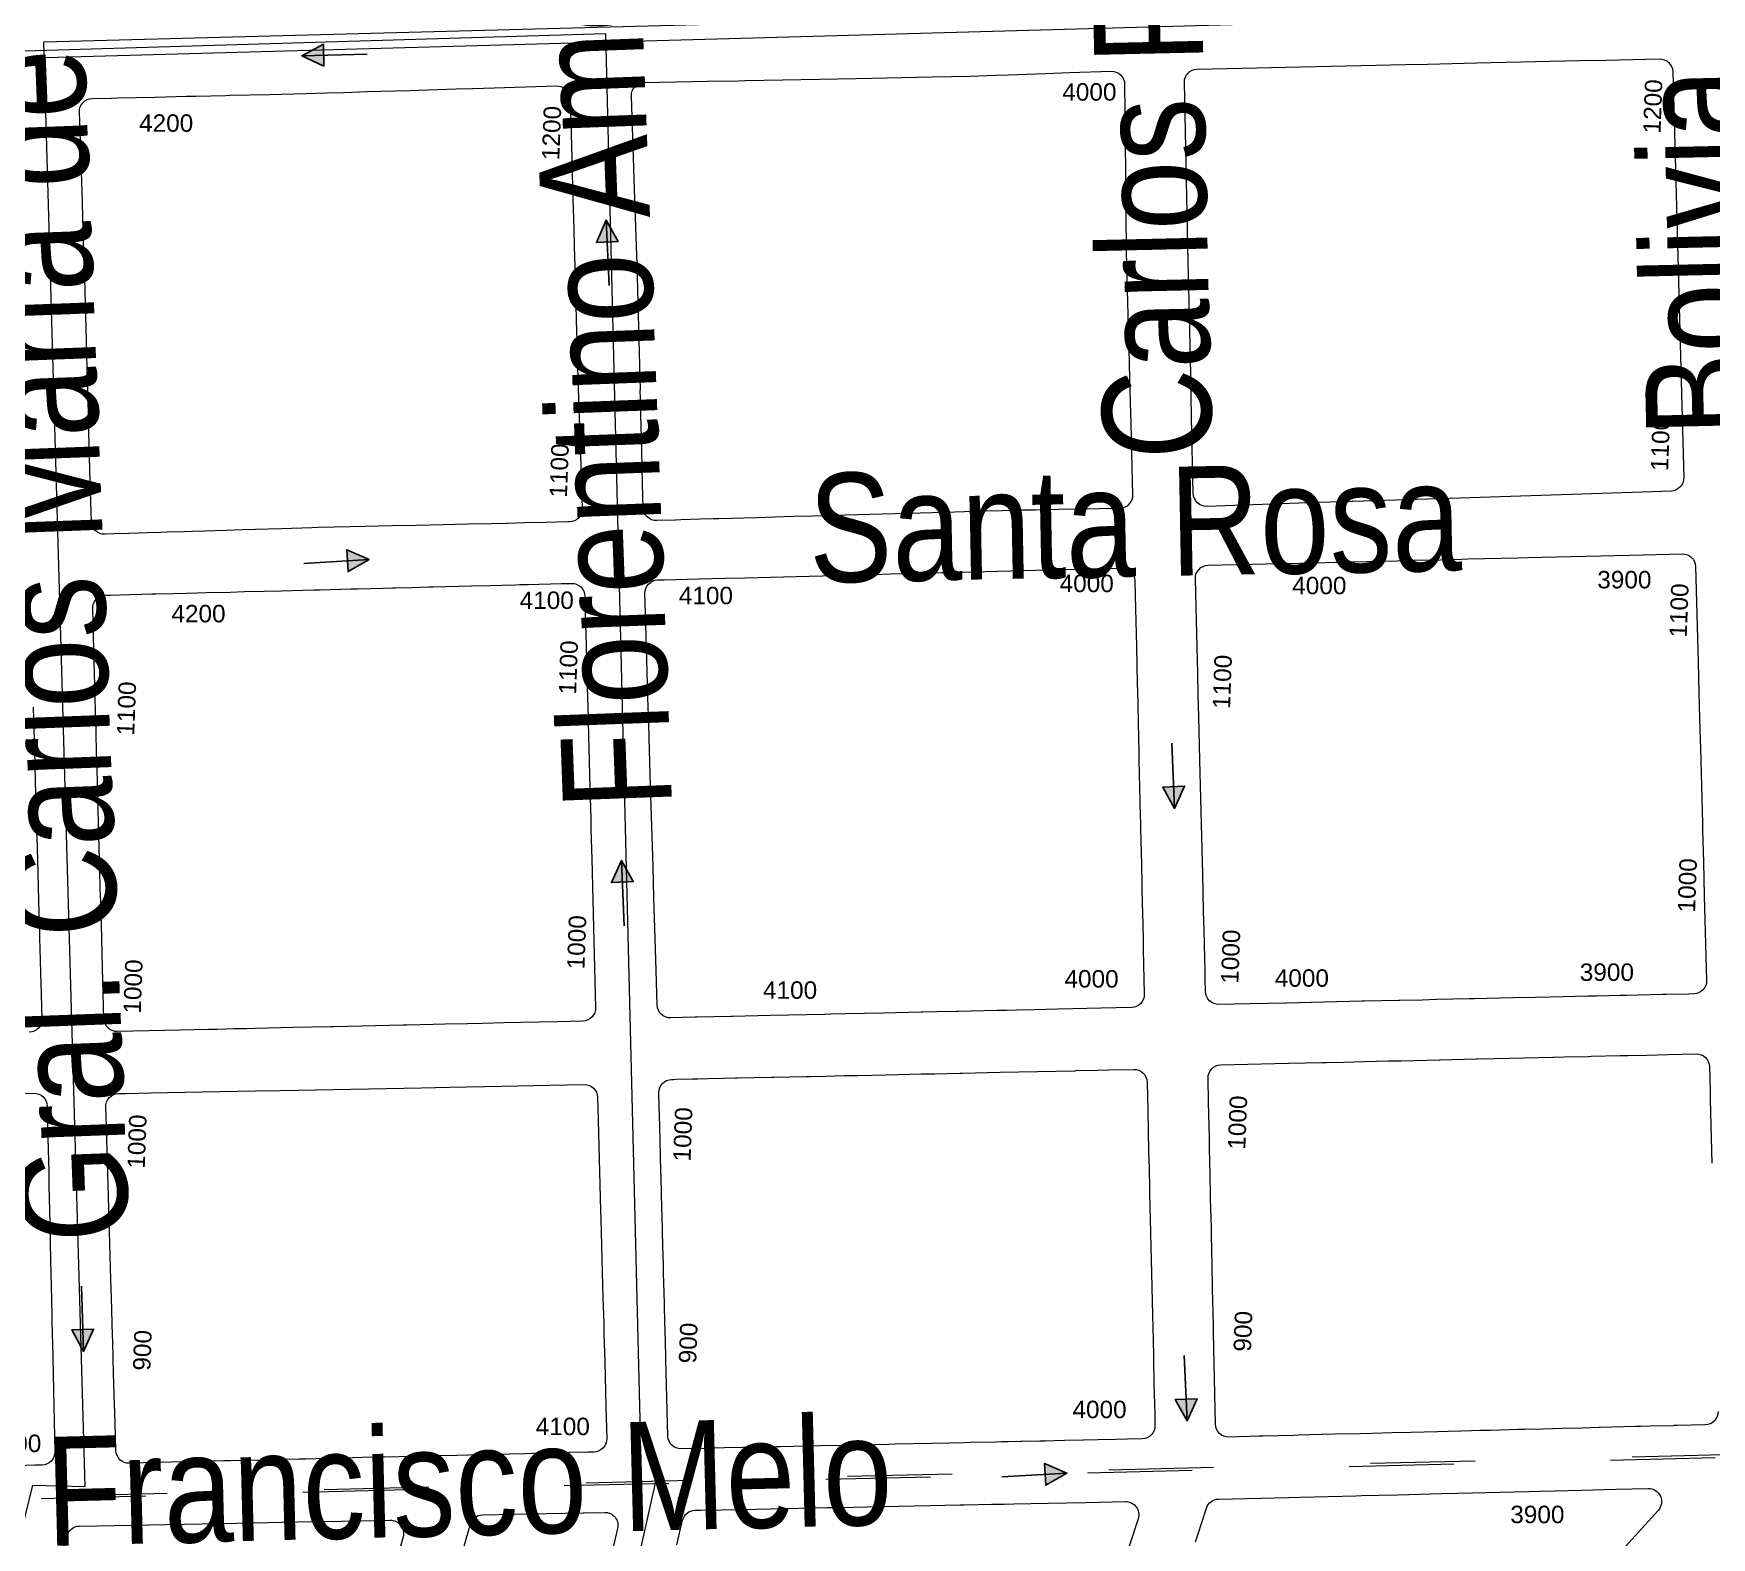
# Model space of a CAD drawing. Header units: millimetres. Extents: x 11558 to 23675, y 49449 to 61482.
# Drawn here: x 16240.6 to 16625.3, y 54332.7 to 54677.6 of the extents above; entities that cross this region are included whole.
import ezdxf

# ---------------------------------------------------------------- set-up
doc = ezdxf.new("R2010")
doc.units = ezdxf.units.MM
doc.linetypes.add('ACAD_ISO03W100', pattern=[30, 12, -18])
for name, color, linetype in [('0. plano base - nombres calles', 22, 'Continuous'), ('0. Plano Base - PLANO', 254, 'Continuous'), ('0. Plano base - sentido calles', 253, 'Continuous'), ('0.BARRIOS - DIVISIÓN', 12, 'ACAD_ISO03W100'), ('7. puesta en valor CC la lucila', 212, 'Continuous'), ('numeración', 7, 'Continuous')]:
    doc.layers.add(name, color=color, linetype=linetype)
doc.layers.add('Linea 133 ida', color=7, linetype='Continuous', true_color=0x940000)
doc.layers.add('Linea Bicentenario Original', color=7, linetype='Continuous', true_color=0x0000cc, transparency=0.5)
doc.layers.get('7. puesta en valor CC la lucila').off()
doc.styles.get("Standard").update_dxf_attribs({"font": 'arial.ttf'})

# ---------------------------------------------------------------- blocks, each defined once
blk = doc.blocks.new('MANZANAS')
at = {"layer": '0. Plano Base - PLANO', "color": 0, "linetype": 'Continuous', "lineweight": 5}
for points in [[(5636646.24, 6177186.2), (5636637.86, 6177201.51), (5636633.09, 6177210.23), (5636628.32, 6177218.94), (5636623.51, 6177227.74), (5636621.95, 6177230.58), (5636620.75, 6177232.78), (5636600.97, 6177268.91, -0.414078), (5636602.16, 6177272.99), (5636644.07, 6177295.95), (5636648.5, 6177298.37), (5636658.31, 6177303.75), (5636679.12, 6177315.16), (5636684.42, 6177318.06), (5636687.13, 6177319.54), (5636695.11, 6177323.92, -0.412732), (5636699.18, 6177322.74), (5636711.44, 6177300.64), (5636735, 6177258.16), (5636744.36, 6177241.27, -0.412575), (5636743.21, 6177237.2), (5636739.49, 6177235.11), (5636696.88, 6177211.17), (5636696.68, 6177211.05), (5636679.57, 6177201.44), (5636679.35, 6177201.32), (5636670.61, 6177196.41), (5636650.35, 6177185.02, -0.417489)], [(5636632.85, 6177175.4), (5636620.49, 6177168.67), (5636615.9, 6177166.16), (5636613.36, 6177164.78), (5636612.89, 6177164.52), (5636605.47, 6177160.43), (5636597.77, 6177156.15), (5636575.18, 6177143.58), (5636571.16, 6177141.35), (5636567.43, 6177139.27), (5636565.45, 6177138.17), (5636559.9, 6177135.09), (5636552.4, 6177130.91), (5636551.25, 6177130.27), (5636548.65, 6177128.83), (5636544.76, 6177126.67), (5636543.68, 6177126.06), (5636539.91, 6177123.96, -0.415346), (5636535.82, 6177125.14), (5636533.11, 6177130.05), (5636529.58, 6177136.46), (5636529.27, 6177137.03), (5636525.54, 6177143.79), (5636523.79, 6177146.97), (5636522.75, 6177148.85), (5636522.73, 6177148.91), (5636521.43, 6177151.24), (5636513.01, 6177166.52), (5636508.88, 6177173.93), (5636500.34, 6177189.11), (5636489.89, 6177207.7, -0.418234), (5636491.07, 6177211.81), (5636503.82, 6177218.75), (5636510.11, 6177222.17), (5636511.31, 6177222.83), (5636511.43, 6177222.89), (5636526.35, 6177231.02), (5636533.73, 6177235.04), (5636540, 6177238.45), (5636549.08, 6177243.39), (5636556.7, 6177247.58), (5636561.8, 6177250.46), (5636564.27, 6177251.85), (5636571.75, 6177256.06), (5636576.58, 6177258.78), (5636584.87, 6177263.45, -0.421436), (5636588.99, 6177262.25), (5636594.86, 6177251.2), (5636594.94, 6177251.05), (5636598.91, 6177243.59), (5636600.23, 6177241.09), (5636602.96, 6177235.96), (5636607.02, 6177228.32), (5636611.29, 6177220.61), (5636615.38, 6177213.22), (5636616.77, 6177210.7), (5636617.62, 6177209.16), (5636619.61, 6177205.57), (5636623.76, 6177198.07), (5636626.06, 6177193.91), (5636629.42, 6177187.84), (5636634.04, 6177179.49, -0.416096)], [(5636756.18, 6177224.44), (5636766.8, 6177205.25), (5636770.14, 6177199.22), (5636771.62, 6177196.55), (5636774.31, 6177191.67), (5636776.36, 6177187.97), (5636780.56, 6177180.39), (5636784.73, 6177172.85), (5636785.49, 6177171.47), (5636788.96, 6177165.2), (5636792.74, 6177158.37), (5636802.17, 6177141.34, -0.415448), (5636800.99, 6177137.26), (5636800.02, 6177136.73), (5636799.93, 6177136.68), (5636795.41, 6177134.21), (5636795.08, 6177134.02), (5636794.68, 6177133.81), (5636787.47, 6177129.85), (5636787.16, 6177129.68), (5636786.15, 6177129.13), (5636783.88, 6177127.89), (5636781.4, 6177126.52), (5636779.72, 6177125.61), (5636772.18, 6177121.47), (5636769.06, 6177119.76), (5636764.63, 6177117.33), (5636756.9, 6177113.1), (5636755.82, 6177112.51), (5636749.24, 6177108.9), (5636746.35, 6177107.31), (5636741.85, 6177104.85), (5636741.53, 6177104.67), (5636734.67, 6177100.91), (5636734.32, 6177100.72), (5636726.58, 6177096.48), (5636719.1, 6177092.37), (5636718.86, 6177092.25), (5636711.67, 6177088.31), (5636705.49, 6177084.92, -0.41422), (5636701.42, 6177086.11), (5636699.95, 6177088.77), (5636699.12, 6177090.3), (5636697.71, 6177092.86), (5636694.59, 6177098.51), (5636692.5, 6177102.31), (5636688.4, 6177109.74), (5636688.37, 6177109.8), (5636684.29, 6177117.2), (5636680.03, 6177124.92), (5636675.73, 6177132.73), (5636670.97, 6177141.35), (5636668.5, 6177145.85), (5636666.19, 6177150.03), (5636660.32, 6177160.69), (5636655.68, 6177169.09, -0.414338), (5636656.86, 6177173.17), (5636668.42, 6177179.53), (5636672.6, 6177181.84), (5636685.62, 6177189.01), (5636694.8, 6177194.06), (5636698.2, 6177195.93), (5636703.52, 6177198.86), (5636707.71, 6177201.17), (5636709, 6177201.88), (5636712.39, 6177203.75), (5636718.98, 6177207.37), (5636721.09, 6177208.54), (5636729.7, 6177213.28), (5636735.75, 6177216.61), (5636738.58, 6177218.16), (5636741.64, 6177219.85), (5636752.11, 6177225.62, -0.413613)], [(5636477.69, 6177200.7), (5636485.63, 6177186.37), (5636487.86, 6177182.36), (5636492.14, 6177174.64), (5636494.18, 6177170.96), (5636496.29, 6177167.16), (5636497.64, 6177164.71), (5636500.48, 6177159.6), (5636502.41, 6177156.1), (5636504.57, 6177152.21), (5636508.89, 6177144.46), (5636513.25, 6177136.73), (5636519.72, 6177125.25), (5636523.48, 6177118.57, -0.417633), (5636522.31, 6177114.47), (5636521.99, 6177114.29), (5636517.51, 6177111.83), (5636513.36, 6177109.56), (5636509.79, 6177107.6), (5636509.63, 6177107.51), (5636506.66, 6177105.88), (5636501.96, 6177103.3), (5636494.35, 6177099.13), (5636491.47, 6177097.55), (5636491.41, 6177097.51), (5636486.68, 6177094.92), (5636481.24, 6177091.94), (5636478.24, 6177090.29), (5636471.75, 6177086.73), (5636470.5, 6177086.04), (5636464.4, 6177082.64), (5636456.59, 6177078.27), (5636453.38, 6177076.47), (5636449, 6177074.01), (5636446.66, 6177072.7), (5636444.95, 6177071.74), (5636441.43, 6177069.77), (5636440.24, 6177069.11), (5636437.59, 6177067.62), (5636433.88, 6177065.54), (5636430.96, 6177063.9), (5636429.07, 6177062.85, -0.415569), (5636424.98, 6177064.01), (5636420.58, 6177071.95), (5636419.19, 6177074.45), (5636415.05, 6177081.93), (5636414.84, 6177082.3), (5636412.85, 6177085.9), (5636410.55, 6177090.04), (5636409.23, 6177092.43), (5636407.98, 6177094.67), (5636406.31, 6177097.69), (5636406.22, 6177097.85), (5636397.96, 6177112.73), (5636393.82, 6177120.13), (5636389.48, 6177127.86), (5636389.35, 6177128.1), (5636379.25, 6177146.1, -0.416807), (5636380.42, 6177150.2), (5636384.33, 6177152.34), (5636385.41, 6177152.94), (5636393.05, 6177157.13), (5636399.36, 6177160.6), (5636400.36, 6177161.15), (5636401.25, 6177161.64), (5636407.26, 6177164.93), (5636408.07, 6177165.38), (5636416.08, 6177169.78), (5636423.38, 6177173.79), (5636427.6, 6177176.15), (5636431.01, 6177178.05), (5636435.72, 6177180.68), (5636438.36, 6177182.16), (5636441.3, 6177183.81), (5636444.28, 6177185.47), (5636445.9, 6177186.38), (5636453.44, 6177190.59), (5636456.74, 6177192.44), (5636456.84, 6177192.49), (5636461.11, 6177194.88), (5636473.6, 6177201.86, -0.415239)], [(5636688.02, 6177075.05), (5636681.83, 6177071.66), (5636676.25, 6177068.6), (5636673.15, 6177066.9), (5636668.41, 6177064.3), (5636664.92, 6177062.38), (5636663.01, 6177061.34), (5636661.69, 6177060.61), (5636660.93, 6177060.2), (5636653.22, 6177055.97), (5636652.88, 6177055.78), (5636648.79, 6177053.54), (5636646.07, 6177052.05), (5636645.73, 6177051.86), (5636638.06, 6177047.66), (5636630.58, 6177043.56), (5636627.55, 6177041.9), (5636626.39, 6177041.26), (5636626.26, 6177041.19), (5636615.44, 6177035.26), (5636607.75, 6177031.04), (5636607.44, 6177030.87), (5636600.61, 6177027.13), (5636600.27, 6177026.94), (5636595.31, 6177024.22, -0.412014), (5636591.25, 6177025.39), (5636587.39, 6177032.31), (5636583.75, 6177038.82), (5636579.26, 6177046.87), (5636575.75, 6177053.16), (5636574.62, 6177055.18), (5636570.12, 6177063.24), (5636565.48, 6177071.56), (5636559.88, 6177081.59), (5636556.84, 6177087.03), (5636552.55, 6177094.72), (5636550.36, 6177098.64), (5636548.41, 6177102.14), (5636545.2, 6177107.89, -0.415454), (5636546.37, 6177111.97), (5636547.7, 6177112.71), (5636554.65, 6177116.55), (5636559.89, 6177119.45), (5636563.91, 6177121.67), (5636566.58, 6177123.14), (5636574.18, 6177127.34), (5636582.09, 6177131.71), (5636585.9, 6177133.82), (5636589.68, 6177135.91), (5636593.19, 6177137.85), (5636596.29, 6177139.56), (5636597.14, 6177140.03), (5636603.46, 6177143.55), (5636603.57, 6177143.6), (5636604.52, 6177144.11), (5636612.16, 6177148.33), (5636619.77, 6177152.54), (5636627.43, 6177156.77), (5636639.5, 6177163.44, -0.415088), (5636643.59, 6177162.26), (5636646.66, 6177156.65), (5636650.81, 6177149.1), (5636652.91, 6177145.27), (5636655.02, 6177141.42), (5636655.73, 6177140.12), (5636657.25, 6177137.35), (5636659.22, 6177133.76), (5636662.51, 6177127.78), (5636663.36, 6177126.23), (5636667.99, 6177117.79), (5636669.55, 6177114.94), (5636670.21, 6177113.75), (5636670.76, 6177112.74), (5636672.45, 6177109.66), (5636673.46, 6177107.82), (5636675.04, 6177104.95), (5636677, 6177101.36), (5636677.14, 6177101.12), (5636677.42, 6177100.6), (5636679.17, 6177097.42), (5636681.49, 6177093.18), (5636683.25, 6177089.98), (5636684.24, 6177088.17), (5636684.29, 6177088.08), (5636689.21, 6177079.12, -0.41433)], [(5636480.13, 6176964.13), (5636475.9, 6176971.76), (5636472.88, 6176977.2), (5636471.06, 6176980.47), (5636468.43, 6176985.21), (5636468.39, 6176985.28), (5636466.79, 6176988.17), (5636466.7, 6176988.33), (5636463.88, 6176993.41), (5636456.88, 6177006.03), (5636454.83, 6177009.72), (5636454.74, 6177009.88), (5636450.3, 6177017.88), (5636446.57, 6177024.61), (5636446.04, 6177025.57), (5636444.25, 6177028.8), (5636442.9, 6177031.22), (5636441.81, 6177033.19), (5636440.31, 6177035.89), (5636437.58, 6177040.81), (5636434.46, 6177046.43, -0.414795), (5636435.64, 6177050.51), (5636436.6, 6177051.04), (5636440.49, 6177053.19), (5636442.89, 6177054.52), (5636442.94, 6177054.54), (5636444.98, 6177055.67), (5636445.72, 6177056.08), (5636449.22, 6177058.01), (5636451.98, 6177059.54), (5636455.96, 6177061.74), (5636460.69, 6177064.34), (5636463.52, 6177065.91), (5636463.57, 6177065.94), (5636467.49, 6177068.1), (5636470.92, 6177070), (5636477.5, 6177073.63), (5636478.74, 6177074.32), (5636485, 6177077.77), (5636486.23, 6177078.45), (5636491.4, 6177081.31), (5636493.29, 6177082.35), (5636493.87, 6177082.67), (5636497.16, 6177084.49), (5636500.59, 6177086.38), (5636501.47, 6177086.86), (5636509.1, 6177091.08), (5636512.81, 6177093.13), (5636515.27, 6177094.49), (5636517.97, 6177095.98), (5636518.8, 6177096.44), (5636520.48, 6177097.36), (5636527.23, 6177101.09), (5636529.21, 6177102.18, -0.414009), (5636533.28, 6177101.01), (5636536.45, 6177095.28), (5636538.71, 6177091.19), (5636540.63, 6177087.73), (5636544.67, 6177080.42), (5636545.52, 6177078.88), (5636547, 6177076.21), (5636547.05, 6177076.12), (5636548.98, 6177072.62), (5636550.1, 6177070.61), (5636553.18, 6177065.04), (5636554.46, 6177062.73), (5636554.55, 6177062.57), (5636557.97, 6177056.38), (5636559.21, 6177054.13), (5636562.48, 6177048.23), (5636567.05, 6177039.96), (5636568.58, 6177037.19), (5636571.58, 6177031.76), (5636578.98, 6177018.39, -0.413933), (5636577.81, 6177014.31), (5636572.74, 6177011.5), (5636565.31, 6177007.43), (5636562, 6177005.61), (5636557.65, 6177003.23), (5636554.59, 6177001.55), (5636550.04, 6176999.06), (5636547.73, 6176997.79), (5636542.42, 6176994.88), (5636541.71, 6176994.49), (5636527.76, 6176986.84), (5636527.09, 6176986.47), (5636519.55, 6176982.34), (5636511.9, 6176978.15), (5636510.18, 6176977.2), (5636507.64, 6176975.81), (5636504.29, 6176973.97), (5636502.53, 6176973.01), (5636496.83, 6176969.88), (5636484.19, 6176962.95, -0.412701)], [(5636647.72, 6176940.2), (5636643.05, 6176937.64, -0.412845), (5636638.99, 6176938.82), (5636630.45, 6176954.25), (5636630.29, 6176954.55), (5636628.44, 6176957.89), (5636626.25, 6176961.85), (5636622.8, 6176968.07), (5636622.19, 6176969.17), (5636620.66, 6176971.94), (5636619.95, 6176973.23), (5636617.86, 6176976.99), (5636614.47, 6176983.13), (5636613.7, 6176984.52), (5636610.26, 6176990.74), (5636609.55, 6176992.02), (5636607.89, 6176995.02), (5636606.17, 6176998.13), (5636604.51, 6177001.13), (5636602.38, 6177004.98), (5636600.85, 6177007.74, -0.415566), (5636602.04, 6177011.82), (5636602.4, 6177012.02), (5636602.98, 6177012.34), (5636606.26, 6177014.13), (5636607.33, 6177014.72), (5636609.4, 6177015.85), (5636612.43, 6177017.51), (5636614.91, 6177018.87), (5636615.25, 6177019.05), (5636622.15, 6177022.83), (5636622.58, 6177023.06), (5636629.11, 6177026.64), (5636629.89, 6177027.06), (5636633.08, 6177028.81), (5636636.81, 6177030.85), (5636637.62, 6177031.29), (5636638.6, 6177031.83), (5636639.49, 6177032.32), (5636645.18, 6177035.43), (5636652.21, 6177039.28), (5636652.78, 6177039.59), (5636654.94, 6177040.77), (5636660.08, 6177043.59), (5636660.58, 6177043.86), (5636668.16, 6177048.01), (5636675.67, 6177052.12), (5636683.24, 6177056.26), (5636683.43, 6177056.36), (5636687.72, 6177058.71), (5636690, 6177059.96), (5636695.01, 6177062.7, -0.413798), (5636699.08, 6177061.51), (5636702.21, 6177055.82), (5636706.64, 6177047.73), (5636707.86, 6177045.52), (5636708.36, 6177044.62), (5636711.2, 6177039.43), (5636711.45, 6177038.97), (5636715.65, 6177031.34), (5636715.75, 6177031.15), (5636720.17, 6177023.09), (5636724.75, 6177014.75), (5636727.57, 6177009.62), (5636729.33, 6177006.41), (5636730.14, 6177004.93), (5636731.9, 6177001.73), (5636733.92, 6176998.04), (5636734.2, 6176997.54), (5636736.1, 6176994.07), (5636736.67, 6176993.03), (5636736.98, 6176992.47, -0.414597), (5636735.79, 6176988.4), (5636732.85, 6176986.79), (5636730.42, 6176985.46), (5636726.94, 6176983.55), (5636724, 6176981.94), (5636720.15, 6176979.84), (5636716.25, 6176977.7), (5636715.98, 6176977.55), (5636715.23, 6176977.14), (5636711.49, 6176975.1), (5636711.31, 6176975), (5636708.83, 6176973.64), (5636707.51, 6176972.92), (5636706.5, 6176972.36), (5636701.24, 6176969.49), (5636700, 6176968.81), (5636697.1, 6176967.22), (5636693.46, 6176965.23), (5636685.97, 6176961.13), (5636684.79, 6176960.49), (5636681.8, 6176958.85), (5636678.39, 6176956.98), (5636675.74, 6176955.53), (5636670.95, 6176952.91), (5636663.03, 6176948.58), (5636662.17, 6176948.1), (5636659.39, 6176946.58), (5636655.47, 6176944.44), (5636648.1, 6176940.4)], [(5636528.21, 6176877.53), (5636525.11, 6176883.09), (5636521.93, 6176888.78), (5636521.85, 6176888.92), (5636519.58, 6176893), (5636516.02, 6176899.38), (5636515.35, 6176900.58), (5636512.56, 6176905.59), (5636511.06, 6176908.29), (5636509.16, 6176911.7), (5636509.09, 6176911.82), (5636503.72, 6176921.44), (5636492.09, 6176942.3), (5636490.76, 6176944.69), (5636489.82, 6176946.38, -0.417204), (5636491, 6176950.48), (5636492.52, 6176951.31), (5636497.51, 6176954.02), (5636500.8, 6176955.81), (5636518.52, 6176965.46), (5636523.55, 6176968.19), (5636552.02, 6176983.69), (5636557.66, 6176986.76), (5636568.2, 6176992.49), (5636577.82, 6176997.73), (5636584.81, 6177001.53, -0.41202), (5636588.87, 6177000.35), (5636591.43, 6176995.73), (5636601.5, 6176977.55), (5636602.37, 6176975.98), (5636609.79, 6176962.59), (5636611.13, 6176960.16), (5636614.02, 6176954.95), (5636615.23, 6176952.78), (5636618.23, 6176947.35), (5636623.23, 6176938.32), (5636623.3, 6176938.21), (5636626.81, 6176931.86, -0.414921), (5636625.64, 6176927.78), (5636624.5, 6176927.15), (5636620.72, 6176925.07), (5636619.5, 6176924.4), (5636613.25, 6176920.96), (5636611.72, 6176920.12), (5636605.44, 6176916.65), (5636598.06, 6176912.59), (5636590.39, 6176908.37), (5636589.34, 6176907.79), (5636583.57, 6176904.61), (5636582.96, 6176904.27), (5636579.16, 6176902.18), (5636575.24, 6176900.02), (5636573.79, 6176899.22), (5636567.73, 6176895.88), (5636566.47, 6176895.19), (5636560.05, 6176891.66), (5636558.87, 6176891.01), (5636555.79, 6176889.31), (5636552.63, 6176887.57), (5636551.29, 6176886.83), (5636548.47, 6176885.28), (5636544.65, 6176883.18), (5636543.5, 6176882.54), (5636532.27, 6176876.36, -0.412714)]]:
    blk.add_lwpolyline(points, format="xyb", close=True, dxfattribs=at)
for points in [[(5636850.07, 6177054.86, -0.413982), (5636848.89, 6177050.78), (5636843.32, 6177047.71), (5636842.65, 6177047.34), (5636842.42, 6177047.21), (5636837.81, 6177044.67), (5636835.86, 6177043.59), (5636835.62, 6177043.45), (5636835.07, 6177043.15), (5636834.9, 6177043.06), (5636827.77, 6177039.12), (5636827.6, 6177039.02), (5636824.14, 6177037.11), (5636820.14, 6177034.9), (5636816.25, 6177032.75), (5636812.57, 6177030.72), (5636811.27, 6177030), (5636807.74, 6177028.05), (5636805.79, 6177026.97), (5636805.08, 6177026.58), (5636803.61, 6177025.77), (5636801.92, 6177024.84), (5636799.81, 6177023.67), (5636797.3, 6177022.28), (5636795.12, 6177021.08), (5636789.76, 6177018.12), (5636786.04, 6177016.06), (5636782.07, 6177013.87), (5636779.63, 6177012.52), (5636774.61, 6177009.75), (5636772.07, 6177008.34), (5636771.85, 6177008.23), (5636767.15, 6177005.63), (5636766.37, 6177005.2), (5636760.08, 6177001.72), (5636759.33, 6177001.31), (5636753.25, 6176997.95, -0.415421), (5636749.16, 6176999.13), (5636742.51, 6177011.31), (5636739.07, 6177017.59), (5636738.28, 6177019.03), (5636734.25, 6177026.4), (5636731.51, 6177031.42), (5636730.17, 6177033.86), (5636725.97, 6177041.55), (5636725.85, 6177041.76), (5636723.88, 6177045.35), (5636721.82, 6177049.13), (5636721.68, 6177049.38), (5636720.15, 6177052.18), (5636718.96, 6177054.36), (5636718.7, 6177054.82), (5636717.62, 6177056.81), (5636713.73, 6177063.91), (5636711.07, 6177068.77, -0.413734), (5636712.26, 6177072.84), (5636725.87, 6177080.32), (5636732.55, 6177083.99), (5636733.48, 6177084.5), (5636736.95, 6177086.4), (5636740.99, 6177088.62), (5636743.55, 6177090.02), (5636745.9, 6177091.32), (5636748.53, 6177092.76), (5636756.19, 6177096.97), (5636756.32, 6177097.04), (5636763.57, 6177101.02), (5636763.75, 6177101.12), (5636767.25, 6177103.04), (5636779.01, 6177109.5), (5636779.23, 6177109.62), (5636781.33, 6177110.77), (5636786.17, 6177113.43), (5636786.72, 6177113.73), (5636792.54, 6177116.93), (5636794.14, 6177117.8), (5636797.88, 6177119.86), (5636802.18, 6177122.22), (5636807.79, 6177125.3, -0.413648), (5636811.86, 6177124.12), (5636814.53, 6177119.28), (5636815.51, 6177117.51), (5636818.4, 6177112.28), (5636822.55, 6177104.75)], [(5636432.78, 6177020.11), (5636434.13, 6177017.67), (5636437.62, 6177011.36), (5636442.58, 6177002.42), (5636443.06, 6177001.55), (5636446.68, 6176995.03), (5636446.79, 6176994.82), (5636447.12, 6176994.22), (5636451.2, 6176986.85), (5636451.3, 6176986.67), (5636455.73, 6176978.7), (5636456.43, 6176977.45), (5636459.98, 6176971.08), (5636460.74, 6176969.72), (5636462.58, 6176966.41), (5636463.41, 6176964.93), (5636467.51, 6176957.57, -0.415241), (5636466.34, 6176953.49)], [(5636757.49, 6176973.09), (5636757.22, 6176974.76), (5636756.18, 6176981.1, -0.317395), (5636757.69, 6176984.21), (5636769.01, 6176990.45), (5636771.76, 6176991.96), (5636774.17, 6176993.3), (5636785.29, 6176999.42), (5636786.48, 6177000.08), (5636789.94, 6177001.99), (5636793.7, 6177004.06), (5636802.52, 6177008.92), (5636808.79, 6177012.38), (5636811.37, 6177013.8), (5636817.14, 6177016.99), (5636819.96, 6177018.54), (5636822.2, 6177019.77), (5636825.31, 6177021.49), (5636830.57, 6177024.39), (5636837.48, 6177028.2), (5636843.99, 6177031.79, -0.659019), (5636848.34, 6177028.4), (5636845.51, 6177017.59)], [(5636652.3, 6176917.64), (5636650.9, 6176923.25, -0.341545), (5636652.37, 6176926.61), (5636653.52, 6176927.24), (5636661.76, 6176931.73), (5636678.94, 6176941.1), (5636681.52, 6176942.51), (5636687, 6176945.49), (5636696.58, 6176950.72), (5636705.77, 6176955.73), (5636706.58, 6176956.17), (5636712.12, 6176959.19), (5636714.13, 6176960.29), (5636714.58, 6176960.54), (5636716.53, 6176961.6), (5636723.44, 6176965.37), (5636731.03, 6176969.51), (5636739.02, 6176973.87, -0.517371), (5636743.42, 6176971.71), (5636745.14, 6176961.09)], [(5636468.38, 6176938.58), (5636473.7, 6176941.56, -0.416974), (5636477.8, 6176940.38), (5636478.71, 6176938.71), (5636479.39, 6176937.48), (5636480.02, 6176936.32), (5636485.14, 6176926.98), (5636486.54, 6176924.43), (5636490.7, 6176916.82), (5636494.87, 6176909.21), (5636499.03, 6176901.61), (5636503.21, 6176893.97), (5636503.81, 6176892.89), (5636507.34, 6176886.43), (5636509.14, 6176883.16), (5636515.89, 6176870.83, -0.412382), (5636514.72, 6176866.76), (5636513.33, 6176865.99), (5636509.64, 6176863.94)], [(5636610.37, 6176889.12), (5636608.28, 6176899.02), (5636608.09, 6176899.94, -0.331141), (5636609.59, 6176903.19), (5636615.99, 6176906.69), (5636619.34, 6176908.52), (5636622.48, 6176910.23), (5636629.89, 6176914.28), (5636630.06, 6176914.37), (5636634.19, 6176916.63, -0.490812), (5636638.53, 6176914.72), (5636640.53, 6176906.76)], [(5636532.6, 6176828.39), (5636527.25, 6176855.09, -0.328644), (5636528.76, 6176858.32), (5636563.87, 6176877.42), (5636569.55, 6176880.51), (5636572.61, 6176882.17), (5636581.54, 6176887.03), (5636584.31, 6176888.54), (5636588.13, 6176890.62), (5636591.36, 6176892.38, -0.503595), (5636595.74, 6176890.35), (5636597.73, 6176880.63)]]:
    blk.add_lwpolyline(points, format="xyb", dxfattribs=at)

msp = doc.modelspace()

# ---------------------------------------------------------------- hatches: boundary and pattern name
at = {"layer": '0. Plano base - sentido calles', "linetype": 'Continuous', "lineweight": 25, "ltscale": 2, "true_color": 0x1a1a1a}
h = msp.add_hatch(color=250, dxfattribs=at)
h.dxf.hatch_style = 1
h.paths.add_polyline_path([(16302.11, 54672.52), (16307.16, 54670.14), (16307.11, 54672.64)])
h.paths.add_polyline_path([(16302.11, 54672.52), (16307.11, 54672.64), (16307.05, 54675.14)])
h = msp.add_hatch(color=250, dxfattribs=at)
h.dxf.hatch_style = 1
h.paths.add_polyline_path([(16371.92, 54634.84), (16369.64, 54629.73), (16372.14, 54629.84)])
h.paths.add_polyline_path([(16371.92, 54634.84), (16372.14, 54629.84), (16374.63, 54629.95)])
h = msp.add_hatch(color=250, dxfattribs=at)
h.dxf.hatch_style = 1
h.paths.add_polyline_path([(16317.53, 54557.02), (16312.39, 54559.21), (16312.54, 54556.72)])
h.paths.add_polyline_path([(16317.53, 54557.02), (16312.54, 54556.72), (16312.69, 54554.22)])
h = msp.add_hatch(color=250, dxfattribs=at)
h.dxf.hatch_style = 1
h.paths.add_polyline_path([(16502.22, 54499.91), (16504.5, 54505.01), (16502, 54504.9)])
h.paths.add_polyline_path([(16502.22, 54499.91), (16502, 54504.9), (16499.5, 54504.79)])
h = msp.add_hatch(color=250, dxfattribs=at)
h.dxf.hatch_style = 1
h.paths.add_polyline_path([(16375.37, 54488), (16373.09, 54482.89), (16375.59, 54483)])
h.paths.add_polyline_path([(16375.37, 54488), (16375.59, 54483), (16378.08, 54483.11)])
h = msp.add_hatch(color=250, dxfattribs=at)
h.dxf.hatch_style = 1
h.paths.add_polyline_path([(16252, 54375.38), (16254.36, 54380.45), (16251.86, 54380.38)])
h.paths.add_polyline_path([(16252, 54375.38), (16251.86, 54380.38), (16249.36, 54380.31)])
h = msp.add_hatch(color=250, dxfattribs=at)
h.dxf.hatch_style = 1
h.paths.add_polyline_path([(16505.09, 54359.43), (16507.37, 54364.54), (16504.87, 54364.43)])
h.paths.add_polyline_path([(16505.09, 54359.43), (16504.87, 54364.43), (16502.37, 54364.32)])
h = msp.add_hatch(color=250, dxfattribs=at)
h.dxf.hatch_style = 1
h.paths.add_polyline_path([(16477.55, 54347.48), (16472.41, 54349.68), (16472.56, 54347.18)])
h.paths.add_polyline_path([(16477.55, 54347.48), (16472.56, 54347.18), (16472.71, 54344.68)])

# ---------------------------------------------------------------- linework, layer by layer
at = {"layer": '0. Plano base - sentido calles', "color": 250, "linetype": 'Continuous', "lineweight": 25, "ltscale": 2, "true_color": 0x1a1a1a}
for points in [[(16317.1, 54672.87), (16302.11, 54672.52), (16307.05, 54675.14), (16307.16, 54670.14), (16302.11, 54672.52)], [(16372.57, 54619.85), (16371.92, 54634.84), (16374.63, 54629.95), (16369.64, 54629.73), (16371.92, 54634.84)], [(16302.56, 54556.11), (16317.53, 54557.02), (16312.69, 54554.22), (16312.39, 54559.21), (16317.53, 54557.02)], [(16501.57, 54514.89), (16502.22, 54499.91), (16499.5, 54504.79), (16504.5, 54505.01), (16502.22, 54499.91)], [(16376.02, 54473.01), (16375.37, 54488), (16378.08, 54483.11), (16373.09, 54482.89), (16375.37, 54488)], [(16251.57, 54390.37), (16252, 54375.38), (16249.36, 54380.31), (16254.36, 54380.45), (16252, 54375.38)], [(16504.43, 54374.42), (16505.09, 54359.43), (16502.37, 54364.32), (16507.37, 54364.54), (16505.09, 54359.43)], [(16462.58, 54346.58), (16477.55, 54347.48), (16472.71, 54344.68), (16472.41, 54349.68), (16477.55, 54347.48)]]:
    msp.add_lwpolyline(points, dxfattribs=at)
at = {"layer": '0.BARRIOS - DIVISIÓN', "color": 14, "lineweight": 18, "ltscale": 2}
for points in [[(15243.48, 55607.68), (15214.21, 55300.54), (15052.83, 55293.83), (15112.91, 54921.92), (14987.64, 54310.9), (17059.08, 54362.46), (17585.92, 54374.44), (17552.48, 55699.13), (15243.48, 55607.68)], [(17585.92, 54374.44), (14987.64, 54310.9)]]:
    msp.add_lwpolyline(points, dxfattribs=at)
at = {"layer": 'Linea 133 ida', "lineweight": 15}
msp.add_lwpolyline([(19562.59, 53365.53), (19583.19, 53563.54), (19603.79, 53766.03), (19616.26, 53891.75), (19630.97, 54062.57), (19646.27, 54181.66), (19657.19, 54298.97), (19673.26, 54494.3), (19682.32, 54637.76), (19691.69, 54754.78, 0.452211), (19684.26, 54762.45, -0.013337), (19426.39, 54756.93), (18399.86, 54732.21), (15988.39, 54664.92)], format="xyb", dxfattribs=at)
at = {"layer": 'Linea Bicentenario Original', "color": 165, "lineweight": 15, "true_color": 0x5e67af}
msp.add_lwpolyline([(17040.55, 54014.34), (16505.98, 54013.05), (16394.68, 54018.94), (15996.05, 54006.38), (15778.15, 54059.99), (15372.77, 54053.71), (15372.31, 54126.75), (15481.44, 54128), (15678.71, 54129.88), (15804.39, 54130.9), (15934.14, 54137.07), (16028.61, 54115.56), (16273.68, 54123.47), (16332.59, 54125.33), (16344.1, 54173.55), (16364.97, 54263.69), (16383.56, 54346.89), (16379.78, 54356.74), (16371.79, 54677.53), (16056.37, 54668.12), (15486.11, 54655.7), (15468.23, 55314.52)], dxfattribs=at)
at = {"layer": 'Linea Bicentenario Original', "color": 14, "lineweight": 15, "true_color": 0x8c0d0d}
msp.add_lwpolyline([(17030.34, 54095.76), (16510.55, 54095.76), (16433, 54130.27), (16029.17, 54119.52), (15933.92, 54140.66), (15802.84, 54135.15), (15487.94, 54131.14), (15488.34, 54235.98), (15959.94, 54250.02), (16055.77, 54226.42), (16214.32, 54238.48), (16240.39, 54344.73), (16252.45, 54344.4), (16242.96, 54675.72), (16496.98, 54682.46), (16486.8, 54997.12), (16232.59, 54987.87), (16074.88, 54980.26), (15748.57, 54962.35), (15474.96, 54947.17), (15468.93, 55089.76)], dxfattribs=at)

# ---------------------------------------------------------------- block references
at = {"layer": '0. Plano Base - PLANO', "color": 28, "lineweight": 5, "true_color": 0x0d0d0d, "rotation": 332.5463477508169}
msp.add_blockref('MANZANAS', (-7833237.48, -2828296.13), dxfattribs=at)
at = {"layer": '7. puesta en valor CC la lucila', "color": 250, "lineweight": 30, "rotation": 332.5463477508169}
msp.add_blockref('MANZANAS', (-7833237.48, -2828296.13), dxfattribs=at)

# ---------------------------------------------------------------- texts
at = {"layer": '0. plano base - nombres calles', "color": 250, "lineweight": 15, "true_color": 0x1a1a1a, "char_height": 25, "attachment_point": 1}
for s, width, insert, rotation in [('{\\fArial Narrow|b0|i0|c0|p34;Carlos Pellegrini}', 329.255, (16485.88, 54579.7), 91.2868), ('{\\fArial Narrow|b0|i0|c0|p34;Gral. Carlos María de Alvear}', 396.3435, (16237.51, 54399.93), 92.1477), ('{\\fArial Narrow|b0|i0|c0|p34;Florentino Ameghino}', 329.255, (16362.03, 54499.35), 92.1477), ('{\\fArial Narrow|b0|i0|c0|p34;Bolivia}', 329.255, (16610.41, 54584.95), 91.2868), ('{\\fArial Narrow|b0|i0|c0|p34;Santa Rosa}', 329.255, (16418.09, 54576.67), 1.0836), ('{\\fArial Narrow|b0|i0|c0|p34;Carlos Francisco Melo}', 329.255, (16152.36, 54353.42), 1.4599)]:
    msp.add_mtext_dynamic_manual_height_columns(s, width=width, gutter_width=12.5, heights=[0], dxfattribs=dict(at, insert=insert, rotation=rotation))
at = {"layer": 'numeración', "color": 251, "true_color": 0x606162, "char_height": 4, "attachment_point": 1}
for s, insert in [('4000', (16476.47, 54666.23)), ('4200', (16264.77, 54659.08)), ('4000', (16475.86, 54553.51)), ('4000', (16529.2, 54553.03)), ('3900', (16599.14, 54554.37)), ('4100', (16352.04, 54549.65)), ('4100', (16388.54, 54550.73)), ('4200', (16272.19, 54546.58)), ('3900', (16595.13, 54464.35)), ('4100', (16407.84, 54460.25)), ('4000', (16476.97, 54462.83)), ('4000', (16525.19, 54463.01)), ('4000', (16478.8, 54364.07)), ('4100', (16355.72, 54360.18)), ('4200', (16229.94, 54356.29)), ('3900', (16579.19, 54339.99))]:
    msp.add_mtext_dynamic_manual_height_columns(s, width=16.0314, gutter_width=12.5, heights=[0], dxfattribs=dict(at, insert=insert))
at = {"layer": 'numeración', "color": 251, "true_color": 0x606162, "char_height": 4, "attachment_point": 1, "rotation": 87.8753}
for s, insert in [('1200', (16609.64, 54654.77)), ('1200', (16357.13, 54648.67)), ('1100', (16611.38, 54577.36)), ('1100', (16358.88, 54571.26)), ('1100', (16615.65, 54539.16)), ('1100', (16360.98, 54526.09)), ('1100', (16510.93, 54522.8)), ('1100', (16259.66, 54516.67)), ('1000', (16617.56, 54476.13)), ('1000', (16362.89, 54463.07)), ('1000', (16512.84, 54459.78)), ('1000', (16261.16, 54452.93)), ('1000', (16514.43, 54421.72)), ('1000', (16262.07, 54417.36)), ('1000', (16387.23, 54419.03)), ('900', (16515.72, 54375.41)), ('900', (16263.36, 54371.05)), ('900', (16388.52, 54372.72))]:
    msp.add_mtext_dynamic_manual_height_columns(s, width=16.0314, gutter_width=12.5, heights=[0], dxfattribs=dict(at, insert=insert))

doc.saveas('drawing.dxf')
